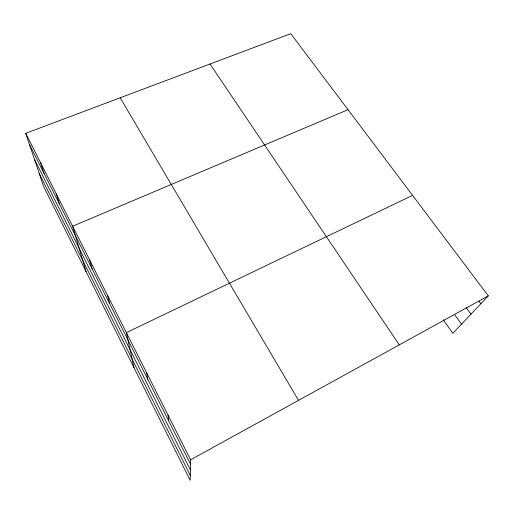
<?xml version="1.0" encoding="UTF-8"?>
<svg xmlns="http://www.w3.org/2000/svg" width="514" height="514" viewBox="0 0 514 514"><rect width="100%" height="100%" fill="white"/><g stroke="black" fill="none" stroke-linecap="round" stroke-linejoin="round"><path stroke-width="0.77" d="M25.7 133.319L190.61 459.792L190.18 480.333L43.594 186.473L25.7 133.319L290.744 33.667L488.3 295.858L452.866 333.278L443.164 319.676M190.61 459.792L488.3 295.858M412.575 195.365L126.38 332.635L133.993 367.696M348.01 109.675L72.628 226.218L86.089 271.662M478.977 301.153L480.873 303.703M466.282 307.693L470.997 314.131M454.575 314.587L461.501 324.167M210.027 64.012L399.282 344.881M120.186 97.795L298.525 400.361M29.426 144.389L190.521 464.155M34.399 159.167L190.398 469.912M39.212 173.449L190.283 475.392M40.664 162.944L44.12 173.552M56.289 193.881L59.444 203.968M89.712 260.045L92.167 268.931M107.612 295.479L109.662 303.658M146.696 372.849L147.788 379.338M168.072 415.177L168.605 420.664"/></g></svg>
